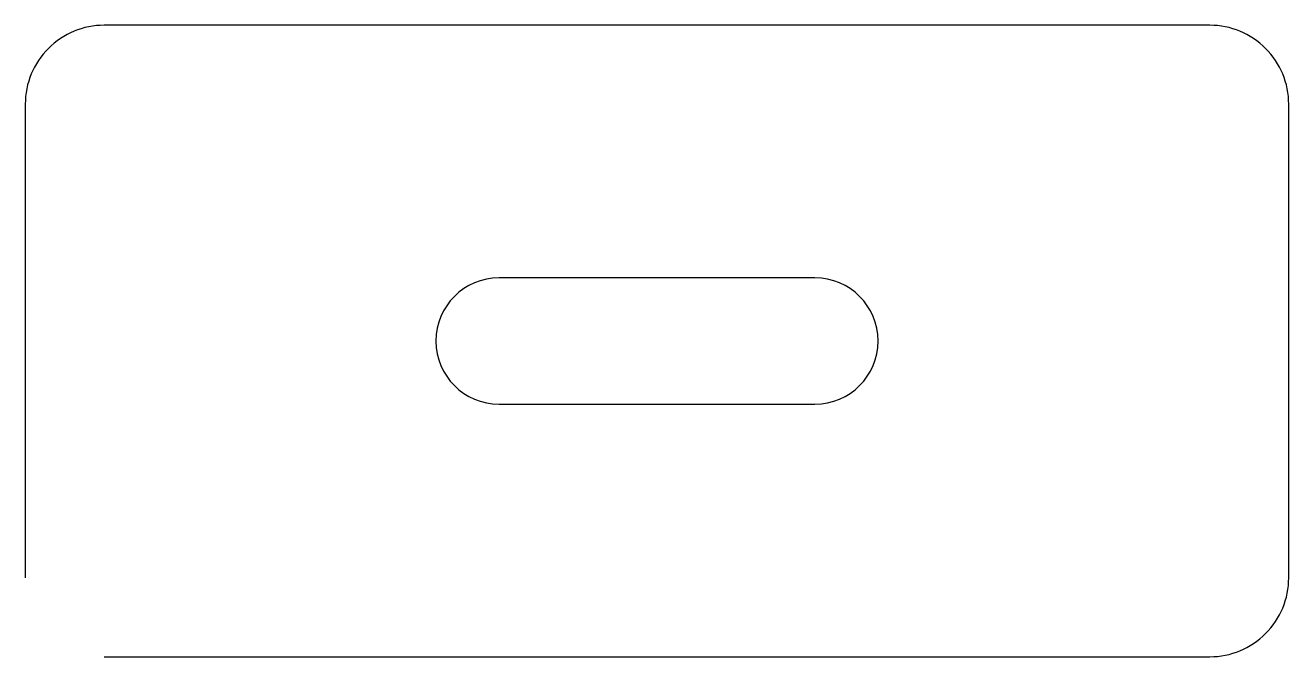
# Model space of a CAD drawing. Header units: millimetres. Extents: x 0 to 160, y 0 to 80.
import ezdxf

# ---------------------------------------------------------------- set-up
doc = ezdxf.new("R2010")
doc.units = ezdxf.units.MM

msp = doc.modelspace()

# ---------------------------------------------------------------- linework, layer by layer
for p, q in [((100, 48), (60, 48)), ((60, 32), (100, 32))]:
    msp.add_line(p, q)
msp.add_lwpolyline([(10, 0), (150, 0, 0.414214), (160, 10), (160, 70, 0.414214), (150, 80), (10, 80, 0.414214), (0, 70), (0, 10, 0.414214)], format="xyb")
for centre, start, end in [((60, 40), 90, 270), ((100, 40), -90, 90)]:
    msp.add_arc(centre, 8, start, end)

doc.saveas('drawing.dxf')
